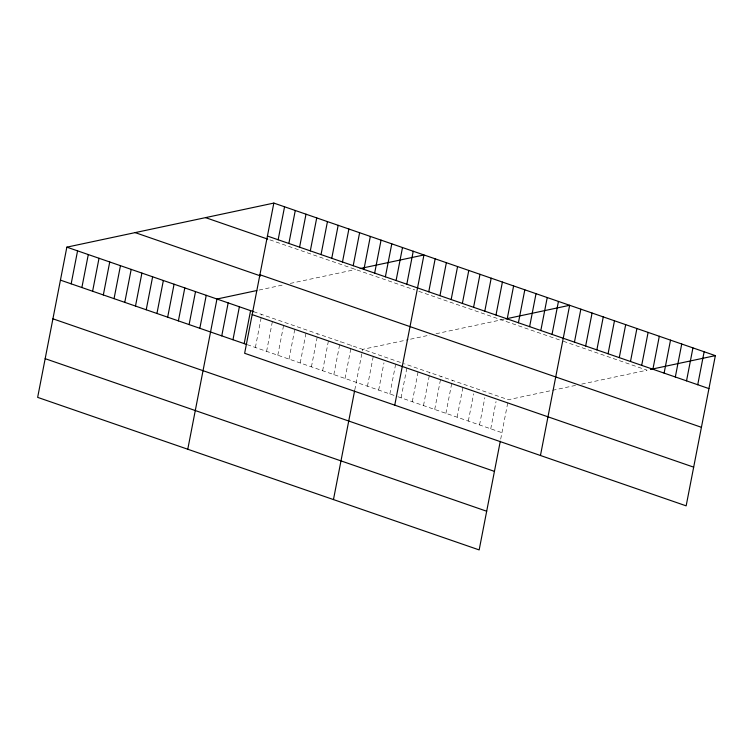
<?xml version="1.0" encoding="UTF-8"?>
<svg xmlns="http://www.w3.org/2000/svg" width="753" height="753" viewBox="0 0 753 753"><rect width="100%" height="100%" fill="white"/><g stroke="black" fill="none" stroke-linecap="round" stroke-linejoin="round"><path stroke-width="0.56" stroke-dasharray="3.77 2.82" d="M255.38 347.481L261.79 314.509M266.59 351.359L272.558 320.656M277.801 355.228L283.768 324.534M289.011 359.106L294.978 328.402M300.212 362.974L306.179 332.28M311.422 366.843L317.832 333.88M322.632 370.721L328.6 340.027M333.843 374.589L340.243 341.617M345.043 378.467L351.453 345.495M354.795 389.856L362.664 349.364L408.201 339.669M367.464 386.214L373.432 355.51M378.665 390.082L383.974 362.795M389.875 393.951L395.843 363.257M401.085 397.829L407.053 367.135M412.296 401.697L418.263 371.003M423.497 405.575L429.907 372.603M434.707 409.444L441.117 376.472M445.917 413.312L452.327 380.35M457.127 417.19L463.086 386.496M468.328 421.059L473.637 393.772M479.539 424.937L484.847 397.65M490.749 428.805L496.048 401.518M500.698 439.131L507.917 401.98M259.088 290.056L282.987 284.963M290.291 283.41L355.642 269.499M410.479 339.189L429.831 335.066M435.996 333.748L505.894 318.867M575.527 385.404L508.36 399.711L404.436 363.803M581.692 384.096L647.043 370.184L562.482 340.958M269.866 239.859L414.743 289.914M418.819 291.326L561.456 340.61M253.639 311.695L403.42 363.445M247.238 344.667L397.01 396.417M398.026 396.775L501.95 432.683"/><path stroke-width="1.13" d="M273.838 203.084L244.64 353.289L686.152 505.847L715.35 355.632L273.838 203.084L66.848 247.153L37.65 397.368L479.162 549.916L500.284 441.277M71.159 283.834L77.568 250.862M81.879 287.533L88.289 254.561M92.61 291.242L99.02 258.27M103.33 294.95L109.74 261.978M114.051 298.649L120.461 265.677M124.772 302.358L131.182 269.386M135.493 306.057L141.903 273.094M146.223 309.765L152.624 276.793M156.944 313.474L163.354 280.502M167.665 317.173L174.075 284.201M178.386 320.882L184.796 287.91M189.107 324.581L195.516 291.618M199.827 328.289L206.237 295.317M187.77 449.23L216.958 299.026L256.811 290.536M221.758 335.866L228.168 302.894M232.969 339.735L239.379 306.772M244.179 343.613L250.589 310.641M278.149 239.755L284.559 206.793M288.87 243.464L295.28 210.492M299.59 247.172L306 214.2M310.311 250.871L316.721 217.899M321.042 254.58L327.451 221.608M331.762 258.288L338.172 225.316M342.483 261.988L348.893 229.016M353.204 265.696L359.614 232.724M363.925 269.395L370.335 236.433M374.655 273.104L381.056 240.132M333.466 499.578L354.578 390.939M385.376 276.812L391.786 243.84M396.097 280.511L402.507 247.539M406.818 284.22L413.228 251.248M394.751 405.161L423.948 254.956L360.198 268.529M428.749 291.797L435.159 258.825M439.959 295.665L446.369 262.693M451.16 299.543L457.57 266.571M462.37 303.412L468.78 270.44M473.581 307.29L479.99 274.318M484.791 311.158L491.191 278.186M495.992 315.027L502.402 282.064M507.202 318.905L513.612 285.933M518.412 322.773L524.822 289.801M529.623 326.651L536.023 293.679M540.823 330.52L547.233 297.548M552.034 334.388L558.444 301.426M540.456 455.499L569.654 305.294L505.894 318.867M574.445 342.135L580.855 309.163M585.655 346.013L592.065 313.041M596.865 349.881L603.275 316.909M608.076 353.759L614.476 320.787M619.277 357.628L625.687 324.656M630.487 361.496L636.897 328.534M641.697 365.374L648.107 332.402M652.898 369.243L659.308 336.271M664.108 373.121L670.518 340.149M675.319 376.989L681.729 344.017M686.529 380.858L692.939 347.895M697.73 384.736L704.14 351.764M650.46 369.45L715.35 355.632M267.428 236.056L708.94 388.604M205.531 217.626L267.72 239.115M259.907 274.741L701.42 427.299M135.154 232.611L260.604 275.956M66.848 247.153L253.639 311.695M252.161 314.603L693.673 467.152M60.438 280.125L246.212 344.319M52.917 318.811L494.439 471.369M45.171 358.673L486.683 511.231"/></g></svg>
